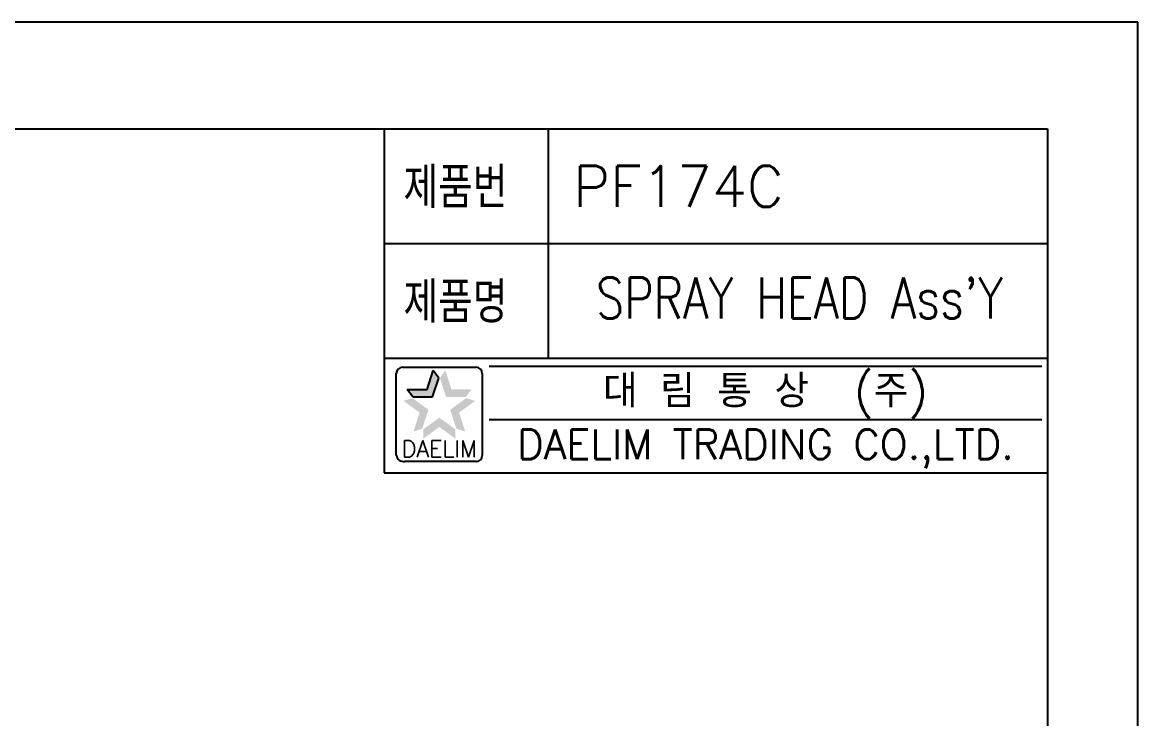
# Model space of a CAD drawing. Extents: x 41752 to 42172, y 12942 to 13239.
# Drawn here: x 42035.8 to 42172, y 13154.3 to 13239.3 of the extents above; entities that cross this region are included whole.
import ezdxf
from ezdxf.enums import TextEntityAlignment as Align

# ---------------------------------------------------------------- set-up
doc = ezdxf.new("R2010")
doc.units = 0
doc.header["$LTSCALE"] = 7
doc.header["$MEASUREMENT"] = 0
doc.layers.get('0').update_dxf_attribs({"color": 2, "linetype": 'CONTINUOUS'})
doc.layers.add('DIM', color=2, linetype='CONTINUOUS')
doc.layers.add('TXT', color=4, linetype='CONTINUOUS')
doc.styles.add('GHS', font='romans', dxfattribs={"bigfont": 'ghs'})
doc.styles.add('ROMANS', font='romans')

# ---------------------------------------------------------------- blocks, each defined once
blk = doc.blocks.new('BORDER')
for p, q in [((1, 1), (0, 1)), ((1, 0), (1, 1))]:
    blk.add_line(p, q)

msp = doc.modelspace()

# ---------------------------------------------------------------- linework, layer by layer
at = {"color": 7}
for p, q in [((42079.97, 13226.29), (42079.97, 13184.29)), ((42099.97, 13226.29), (42099.97, 13198.29)), ((42079.97, 13212.29), (42160.97, 13212.29)), ((42079.97, 13198.29), (42160.97, 13198.29)), ((42079.97, 13184.29), (42160.97, 13184.29))]:
    msp.add_line(p, q, dxfattribs=at)
at = {"color": 2, "linetype": 'Continuous'}
for p, q in [((42092.76, 13197.29), (42160.26, 13197.29)), ((42081.44, 13186.42), (42081.44, 13196.42)), ((42082.19, 13197.17), (42091.19, 13197.17)), ((42091.94, 13196.42), (42091.94, 13186.42)), ((42092.76, 13190.79), (42160.26, 13190.79)), ((42091.19, 13185.67), (42082.44, 13185.67))]:
    msp.add_line(p, q, dxfattribs=at)
at = {"color": 2}
for p, q in [((42085.2, 13194.47), (42085.95, 13196.78)), ((42085.87, 13193.56), (42086.62, 13195.86)), ((42086.62, 13195.86), (42085.95, 13196.78)), ((42082.78, 13194.47), (42085.2, 13194.47)), ((42083.44, 13193.56), (42082.78, 13194.47)), ((42083.44, 13193.56), (42085.87, 13193.56))]:
    msp.add_line(p, q, dxfattribs=at)
at = {"color": 2, "linetype": 'Continuous'}
for centre, radius, start, end in [((42082.19, 13196.42), 0.75, 90, 180), ((42091.19, 13196.42), 0.75, 0, 90), ((42082.32, 13186.55), 0.884, 188.1301, 278.1301), ((42091.19, 13186.42), 0.75, 270, 0)]:
    msp.add_arc(centre, radius, start, end, dxfattribs=at)
at = {"color": 2}
for points in [[(42085.2, 13194.47), (42085.87, 13193.56), (42085.95, 13196.78), (42086.62, 13195.86)], [(42087.43, 13196.78), (42086.77, 13195.86), (42088.18, 13194.47), (42087.52, 13193.56)], [(42084.28, 13191.64), (42085.36, 13191.99), (42082.32, 13193.07), (42083.4, 13193.41)], [(42082.78, 13194.47), (42083.44, 13193.56), (42085.2, 13194.47), (42085.87, 13193.56)], [(42088.18, 13194.47), (42087.52, 13193.56), (42090.61, 13194.47), (42089.94, 13193.56)], [(42091.06, 13193.07), (42089.99, 13193.41), (42089.1, 13191.64), (42088.02, 13191.99)], [(42083.54, 13189.33), (42084.61, 13189.68), (42084.28, 13191.64), (42085.36, 13191.99)], [(42089.1, 13191.64), (42088.02, 13191.99), (42089.85, 13189.33), (42088.77, 13189.68)], [(42086.69, 13189.89), (42086.69, 13191.02), (42084.73, 13188.46), (42084.73, 13189.6)], [(42088.65, 13188.46), (42088.65, 13189.6), (42086.69, 13189.89), (42086.69, 13191.02)]]:
    msp.add_solid(points, dxfattribs=at)
at = {"layer": 'TXT'}
for p, q in [((41782.97, 13226.29), (42160.97, 13226.29)), ((42160.97, 13226.29), (42160.97, 12952.29))]:
    msp.add_line(p, q, dxfattribs=at)

# ---------------------------------------------------------------- block references
at = {"xscale": 420, "yscale": 297, "zscale": 420}
msp.add_blockref('BORDER', (41751.97, 12942.29), dxfattribs=at)

# ---------------------------------------------------------------- texts
at = {"color": 7, "style": 'GHS'}
msp.add_text('PF174C', height=5, dxfattribs=at).set_placement((42115.9, 13219.26), align=Align.MIDDLE)
at = {"color": 7, "style": 'GHS', "width": 0.8}
msp.add_text("SPRAY HEAD Ass'Y", height=5, dxfattribs=at).set_placement((42130.69, 13205.63), align=Align.MIDDLE)
at = {"color": 7, "linetype": 'Continuous'}
for s, height, style, p in [('대 림 통 상  (주)', 4, 'GHS', (42126.52, 13193.98)), ('DAELIM TRADING CO.,LTD.', 3.6, 'ROMANS', (42126.52, 13187.22))]:
    msp.add_text(s, height=height, dxfattribs=dict(at, style=style)).set_placement(p, align=Align.MIDDLE)
at = {"color": 2, "linetype": 'Continuous', "style": 'ROMANS'}
msp.add_text('DAELIM', height=2, dxfattribs=at).set_placement((42086.69, 13186.22), align=Align.CENTER)
at = {"layer": 'DIM', "style": 'GHS', "width": 0.8}
for s, p in [('제품번', (42082.31, 13216.6)), ('제품명', (42082.31, 13202.6))]:
    msp.add_text(s, height=5, dxfattribs=at).set_placement(p)

doc.saveas('drawing.dxf')
